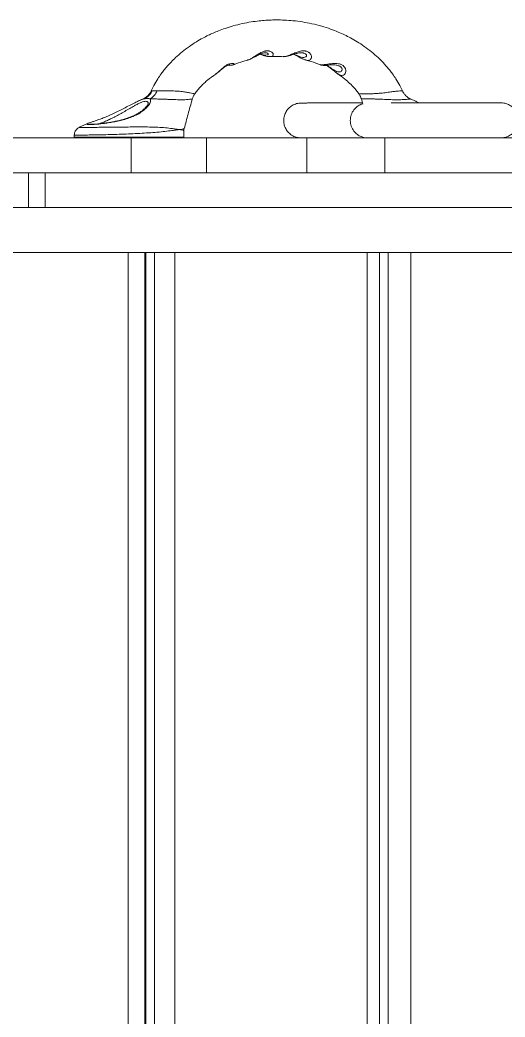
# Model space of a CAD drawing. Header units: millimetres. Extents: x -6304 to 6571, y -6082 to 4447.
# Drawn here: x 864 to 1156, y 1258 to 1858 of the extents above; entities that cross this region are included whole.
import ezdxf

# ---------------------------------------------------------------- set-up
doc = ezdxf.new("R2010")
doc.units = ezdxf.units.MM
doc.layers.add('DIKOM_ОБЪЕКТ', color=7, linetype='Continuous')

msp = doc.modelspace()

# ---------------------------------------------------------------- linework, layer by layer
at = {"layer": 'DIKOM_ОБЪЕКТ', "color": 7, "linetype": 'Continuous', "lineweight": 15}
for p, q in [((1022.329, 1836.026), (1022.402, 1836.018)), ((981.778, 1825.561), (982.004, 1825.712)), ((1055.349, 1825.546), (1055.137, 1825.696)), ((969.08, 1813.559), (969.082, 1813.555)), ((935.331, 1809.265), (934.964, 1809.102)), ((938.05, 1810.476), (935.355, 1809.275)), ((967.586, 1810.465), (967.583, 1810.463)), ((1069.433, 1810.621), (1070.344, 1807.297)), ((1102.094, 1809.13), (1099.048, 1810.487)), ((905.192, 1795.842), (899.678, 1793.387)), ((962.649, 1787.538), (962.649, 1791.383)), ((807.167, 1787.038), (930.867, 1787.038)), ((896.649, 1788.789), (896.649, 1787.538)), ((896.649, 1787.538), (962.649, 1787.538)), ((930.867, 1766.038), (930.867, 1787.038)), ((930.867, 1787.038), (976.217, 1787.038)), ((976.217, 1766.038), (976.217, 1787.038)), ((976.217, 1787.038), (1036.694, 1787.038)), ((1036.694, 1787.038), (1036.694, 1766.038)), ((1036.694, 1787.038), (1083.531, 1787.038)), ((1083.531, 1766.038), (1083.531, 1787.038)), ((1083.531, 1787.038), (1208.35, 1787.038)), ((807.167, 1766.038), (930.867, 1766.038)), ((869.017, 1766.038), (869.017, 1745.038)), ((879.17, 1766.038), (879.17, 1745.038)), ((1327.104, 1766.038), (879.17, 1766.038)), ((410.93, 1745.038), (1327.104, 1745.038)), ((1327.104, 1745.038), (879.17, 1745.038)), ((206.813, 1718.038), (1531.221, 1718.038)), ((929.017, -727.962), (929.017, 1718.038)), ((939.017, 1718.038), (939.017, -727.962)), ((939.32, 1718.038), (939.32, -727.962)), ((939.661, 1718.038), (939.661, -727.962)), ((944.837, -727.962), (944.837, 1718.038)), ((957.084, 1718.038), (957.084, -727.962)), ((1072.996, -727.962), (1072.996, 1718.038)), ((1080.407, -727.962), (1080.407, 1718.038)), ((1085.49, -727.962), (1085.49, 1718.038)), ((1099.15, 1718.038), (1099.15, -727.962)), ((939.017, 1645.038), (939.32, 1645.038)), ((939.017, 1624.038), (939.32, 1624.038))]:
    msp.add_line(p, q, dxfattribs=at)
at = {"layer": 'DIKOM_ОБЪЕКТ', "color": 7, "linetype": 'Continuous', "lineweight": 15, "flags": 128}
for points in [[(1153.189, 1808.131), (1152.648, 1808.131), (1151.75, 1808.13), (1150.505, 1808.129), (1148.924, 1808.127), (1147.021, 1808.125), (1144.813, 1808.123), (1142.32, 1808.121), (1139.565, 1808.118), (1136.573, 1808.115), (1133.37, 1808.112), (1129.987, 1808.109), (1126.453, 1808.105), (1122.801, 1808.102), (1119.063, 1808.098), (1115.274, 1808.094), (1111.467, 1808.091), (1107.678, 1808.087), (1103.94, 1808.083), (1100.288, 1808.08), (1096.754, 1808.076), (1093.371, 1808.073), (1090.168, 1808.07), (1087.387, 1808.067)], [(1153.189, 1808.131), (1153.37, 1808.132), (1153.187, 1808.132), (1152.638, 1808.131), (1151.729, 1808.13), (1150.468, 1808.129), (1148.867, 1808.128), (1146.94, 1808.126), (1144.705, 1808.124), (1142.183, 1808.121), (1139.396, 1808.119), (1136.371, 1808.116), (1133.134, 1808.113), (1129.717, 1808.109), (1126.149, 1808.106)]]:
    msp.add_lwpolyline(points, dxfattribs=at)
at = {"layer": 'DIKOM_ОБЪЕКТ', "color": 7, "linetype": 'Continuous', "lineweight": 15}
for centre, radius, start, end in [((934.683, 1819.457), 9.784, 293.80223, 335.274856), ((937.818, 1818.752), 9.335, 297.933043, 338.716172), ((897.149, 1787.538), 0.5, 180, 270), ((962.149, 1787.538), 0.5, 270, 0), ((1155.546, 1787.538), 0.5, 222.891903, 270)]:
    msp.add_arc(centre, radius, start, end, dxfattribs=at)
for points, knots in [([(1094.109, 1815.35), (1093.599, 1816.45), (1092.454, 1818.919), (1090.424, 1822.305), (1088.382, 1825.33), (1086.135, 1828.307), (1083.306, 1831.648), (1079.672, 1835.334), (1075.564, 1838.922), (1071.333, 1842.115), (1067.065, 1844.9), (1063.109, 1847.159), (1059.287, 1849.093), (1055.284, 1850.885), (1050.687, 1852.66), (1045.444, 1854.347), (1039.777, 1855.792), (1034.002, 1856.882), (1028.459, 1857.591), (1023.341, 1857.962), (1018.986, 1858.064), (1015.246, 1858.001), (1011.679, 1857.821), (1007.649, 1857.466), (1002.924, 1856.838), (997.702, 1855.861), (992.481, 1854.563), (987.729, 1853.093), (983.695, 1851.62), (980.291, 1850.203), (977.116, 1848.735), (973.768, 1847.022), (969.954, 1844.833), (965.761, 1842.092), (961.557, 1838.918), (957.894, 1835.719), (954.941, 1832.796), (952.621, 1830.246), (950.653, 1827.862), (948.743, 1825.33), (946.7, 1822.305), (944.669, 1818.916), (943.522, 1816.442), (943.01, 1815.339)], [0, 0, 0, 0, 0.0193077, 0.0433493, 0.0630976, 0.0779158, 0.1033277, 0.1335279, 0.1615455, 0.1918281, 0.2198806, 0.2449545, 0.2666568, 0.2904087, 0.3172714, 0.3481285, 0.3817005, 0.414402, 0.4458403, 0.4746044, 0.4997839, 0.5184145, 0.5369508, 0.5593011, 0.5858182, 0.6163095, 0.6476464, 0.675103, 0.6987294, 0.7186664, 0.735974, 0.756378, 0.7805865, 0.8081867, 0.8383813, 0.8663989, 0.8870986, 0.9055728, 0.9220183, 0.9368365, 0.9565851, 0.9806264, 1, 1, 1, 1]), ([(1005.216, 1836.062), (1005.888, 1836.51), (1007.208, 1837.39), (1009.354, 1838.629), (1011.006, 1839.212), (1012.415, 1839.475), (1013.449, 1839.452), (1014.821, 1839.123), (1015.497, 1838.699), (1016.197, 1838.01), (1016.563, 1837.274), (1016.37, 1836.509), (1015.748, 1836.117), (1015.302, 1835.899), (1014.893, 1835.96), (1014.855, 1835.965)], [0, 0, 0, 0, 0.1102198, 0.2166382, 0.2882942, 0.3176015, 0.3986202, 0.4302943, 0.5476135, 0.5554978, 0.6778835, 0.803836, 0.8961049, 0.9902484, 1, 1, 1, 1]), ([(1005.596, 1835.937), (1005.8, 1836.052), (1006.362, 1836.369), (1007.292, 1836.883), (1008.392, 1837.426), (1009.426, 1837.847), (1010.39, 1838.125), (1011.164, 1838.255), (1011.52, 1838.252), (1011.665, 1838.25)], [0, 0, 0, 0, 0.1079442, 0.298479, 0.4596683, 0.6133608, 0.7537816, 0.8998872, 1, 1, 1, 1]), ([(1008.303, 1837.366), (1008.737, 1837.223), (1009.725, 1836.897), (1011.187, 1836.429), (1012.686, 1836.082), (1013.895, 1835.912), (1014.595, 1835.952), (1014.819, 1835.965)], [0, 0, 0, 0, 0.1801334, 0.4091082, 0.6867187, 0.8999222, 1, 1, 1, 1]), ([(1008.462, 1837.44), (1008.505, 1837.429), (1009.283, 1837.226), (1010.527, 1836.94), (1012.114, 1836.801), (1013.129, 1837.032), (1013.505, 1837.454), (1013.33, 1837.87), (1012.764, 1838.125), (1012.222, 1838.244), (1011.867, 1838.24), (1011.664, 1838.238)], [0, 0, 0, 0, 0.0099139, 0.1767537, 0.38993, 0.5981376, 0.7299461, 0.8467675, 0.9262384, 0.9576784, 1, 1, 1, 1]), ([(1024.297, 1836.236), (1024.726, 1836.368), (1025.81, 1836.702), (1027.935, 1837.595), (1030.617, 1838.702), (1033.176, 1839.408), (1034.901, 1839.478), (1036.323, 1839.272), (1037.274, 1838.885), (1038.162, 1838.247), (1038.764, 1837.604), (1039.341, 1836.544), (1039.464, 1835.312), (1038.993, 1834.369), (1038.251, 1833.851), (1037.39, 1833.687), (1036.692, 1833.697), (1036.243, 1833.846), (1036.178, 1833.868)], [0, 0, 0, 0, 0.0664497, 0.1677772, 0.2644471, 0.3419733, 0.3961441, 0.4168415, 0.479171, 0.5010607, 0.5467214, 0.5943098, 0.6848215, 0.7790475, 0.8480768, 0.9185117, 0.9883608, 1, 1, 1, 1]), ([(1026.857, 1836.725), (1027.094, 1836.801), (1027.743, 1837.009), (1028.804, 1837.366), (1030.035, 1837.75), (1031.184, 1838.043), (1032.234, 1838.228), (1032.851, 1838.248), (1033.13, 1838.256)], [0, 0, 0, 0, 0.1334318, 0.3665366, 0.5603768, 0.7215505, 0.8744284, 1, 1, 1, 1]), ([(1028.818, 1837.365), (1028.888, 1837.335), (1029.362, 1837.134), (1030.241, 1836.655), (1031.46, 1835.979), (1032.791, 1835.223), (1034.27, 1834.501), (1035.392, 1834.022), (1036.048, 1833.895), (1036.116, 1833.881)], [0, 0, 0, 0, 0.0237554, 0.1611794, 0.3166793, 0.4974098, 0.7260267, 0.9714604, 1, 1, 1, 1]), ([(1028.939, 1837.404), (1029.371, 1837.218), (1029.857, 1837.01), (1030.981, 1836.493), (1032.007, 1836.037), (1033.493, 1835.55), (1034.864, 1835.365), (1035.994, 1835.64), (1036.54, 1836.226), (1036.536, 1836.874), (1036.11, 1837.4), (1035.532, 1837.791), (1034.978, 1838.02), (1034.112, 1838.222), (1033.542, 1838.241), (1033.127, 1838.255)], [0, 0, 0, 0, 0.0629921, 0.070708, 0.1910978, 0.267535, 0.4311855, 0.5920206, 0.6942062, 0.7839171, 0.8473707, 0.8690025, 0.925067, 0.9455182, 1, 1, 1, 1]), ([(984.576, 1827.834), (984.649, 1827.902), (985.282, 1828.489), (986.402, 1829.513), (987.751, 1830.486), (988.911, 1831.16), (989.761, 1831.514), (990.885, 1831.812), (991.537, 1831.857), (992.341, 1831.791), (992.86, 1831.574), (992.954, 1831.268), (992.607, 1831.183), (992.5, 1831.156)], [0, 0, 0, 0, 0.019612, 0.1682259, 0.2641235, 0.300535, 0.4076613, 0.4408994, 0.569383, 0.5962438, 0.7562538, 0.9248586, 1, 1, 1, 1]), ([(992.54, 1831.058), (993.144, 1831.314), (995.355, 1832.249), (998.201, 1833.165), (1000.442, 1833.689), (1001.012, 1833.822)], [0, 0, 0, 0, 0.2190418, 0.8014847, 1, 1, 1, 1]), ([(1000.996, 1833.891), (1001.106, 1833.911), (1001.593, 1834.003), (1002.794, 1834.555), (1004.127, 1835.347), (1005.075, 1835.969), (1005.216, 1836.062)], [0, 0, 0, 0, 0.0999244, 0.4417522, 0.9168254, 1, 1, 1, 1]), ([(1001.01, 1833.874), (1001.039, 1833.88), (1001.553, 1833.979), (1002.573, 1834.385), (1004.038, 1835.061), (1005.108, 1835.663), (1005.596, 1835.937)], [0, 0, 0, 0, 0.01808393, 0.32168747, 0.69063429, 1, 1, 1, 1]), ([(1014.855, 1835.926), (1016.032, 1835.981), (1018.522, 1836.097), (1021.012, 1835.978), (1022.324, 1835.915)], [0, 0, 0, 0, 0.47292221, 1, 1, 1, 1]), ([(1022.402, 1836.018), (1022.56, 1835.989), (1023.037, 1835.902), (1023.793, 1836.102), (1024.297, 1836.236)], [0, 0, 0, 0, 0.3323577, 1, 1, 1, 1]), ([(1022.41, 1835.943), (1022.777, 1835.945), (1023.627, 1835.948), (1024.991, 1836.194), (1026.085, 1836.485), (1026.767, 1836.697), (1026.857, 1836.725)], [0, 0, 0, 0, 0.2409975, 0.5571217, 0.9412354, 1, 1, 1, 1]), ([(1036.168, 1833.835), (1038.165, 1833.309), (1041.021, 1832.556), (1043.758, 1831.383), (1044.581, 1831.03)], [0, 0, 0, 0, 0.699338, 1, 1, 1, 1]), ([(1047.553, 1831.147), (1048.175, 1831.239), (1049.434, 1831.425), (1051.853, 1831.785), (1054.293, 1831.9), (1055.997, 1831.649), (1057.319, 1831.243), (1058.148, 1830.804), (1059.106, 1830.004), (1059.598, 1829.341), (1060.103, 1828.193), (1060.227, 1826.91), (1059.718, 1825.581), (1058.82, 1824.809), (1057.535, 1824.564), (1056.431, 1824.749), (1055.533, 1825.411), (1055.349, 1825.546)], [0, 0, 0, 0, 0.088465, 0.1790996, 0.2625518, 0.3164357, 0.3335951, 0.3913688, 0.405512, 0.4662422, 0.4856876, 0.5706933, 0.6582727, 0.7571957, 0.8387999, 0.9671299, 1, 1, 1, 1]), ([(969.19, 1813.479), (969.743, 1814.274), (970.899, 1815.935), (972.852, 1818.06), (974.828, 1820.03), (977.704, 1822.618), (980.142, 1824.276), (981.861, 1825.444)], [0, 0, 0, 0, 0.1605453, 0.3352251, 0.4878583, 0.6391276, 1, 1, 1, 1]), ([(982.004, 1825.712), (982.256, 1825.869), (982.996, 1826.328), (983.947, 1827.235), (984.576, 1827.834)], [0, 0, 0, 0, 0.3399999, 1, 1, 1, 1]), ([(982.032, 1825.676), (982.37, 1825.911), (982.907, 1826.284), (983.799, 1827.014), (984.675, 1827.757), (985.713, 1828.63), (986.701, 1829.397), (987.655, 1830.032), (988.514, 1830.502), (989.274, 1830.816), (989.778, 1830.96), (990.099, 1831.012), (990.09, 1831.01), (990.086, 1831.009)], [0, 0, 0, 0, 0.11968733, 0.19042034, 0.31602696, 0.42108404, 0.52072385, 0.6081673, 0.6928048, 0.7783696, 0.86519815, 0.94009327, 1, 1, 1, 1]), ([(989.068, 1830.718), (989.563, 1830.696), (990.325, 1830.661), (991.373, 1830.785), (992.039, 1830.919), (992.404, 1831.071), (992.502, 1831.112)], [0, 0, 0, 0, 0.4865833, 0.7486935, 0.93228, 1, 1, 1, 1]), ([(989.369, 1830.829), (989.621, 1830.848), (990.083, 1830.883), (990.33, 1831.001), (990.115, 1830.994), (990.052, 1830.992)], [0, 0, 0, 0, 0.4563333, 0.8379637, 1, 1, 1, 1]), ([(1044.613, 1831.113), (1044.735, 1831.065), (1045.09, 1830.924), (1045.652, 1830.806), (1046.154, 1830.734), (1046.454, 1830.713), (1046.55, 1830.707)], [0, 0, 0, 0, 0.1612893, 0.4711072, 0.8308956, 1, 1, 1, 1]), ([(1044.629, 1831.151), (1044.79, 1831.092), (1045.231, 1830.929), (1046.421, 1831.003), (1047.397, 1831.127), (1047.553, 1831.147)], [0, 0, 0, 0, 0.3247572, 0.8918454, 1, 1, 1, 1]), ([(1046.55, 1830.707), (1046.772, 1830.699), (1047.403, 1830.676), (1048.428, 1830.728), (1049.726, 1830.848), (1051.037, 1830.953), (1051.951, 1831.021), (1052.463, 1831.006), (1052.542, 1831.004)], [0, 0, 0, 0, 0.129638, 0.3675279, 0.6190747, 0.8120369, 0.9707114, 1, 1, 1, 1]), ([(1048.042, 1830.722), (1048.179, 1830.67), (1048.533, 1830.537), (1049.271, 1830.149), (1050.191, 1829.562), (1051.175, 1828.82), (1052.199, 1827.971), (1053.297, 1827.04), (1054.258, 1826.228), (1054.901, 1825.817), (1055.123, 1825.674)], [0, 0, 0, 0, 0.06761077, 0.174203, 0.28889118, 0.41333213, 0.54896698, 0.70679834, 0.89840272, 1, 1, 1, 1]), ([(1048.184, 1830.727), (1048.391, 1830.649), (1048.698, 1830.533), (1049.388, 1830.189), (1049.934, 1829.871), (1050.731, 1829.358), (1051.246, 1828.998), (1052.204, 1828.326), (1053.3, 1827.578), (1054.693, 1826.9), (1055.861, 1826.682), (1056.859, 1826.831), (1057.552, 1827.234), (1057.942, 1827.943), (1057.852, 1828.783), (1057.391, 1829.451), (1056.842, 1829.95), (1056.329, 1830.269), (1055.552, 1830.604), (1054.943, 1830.776), (1053.885, 1830.967), (1053.096, 1831.025), (1052.59, 1831.008), (1052.542, 1831.006)], [0, 0, 0, 0, 0.032436, 0.0478132, 0.0910323, 0.1003574, 0.1500239, 0.1591464, 0.240581, 0.3340028, 0.4537969, 0.530311, 0.6203576, 0.6951151, 0.7621319, 0.8053327, 0.8223659, 0.8625647, 0.8761722, 0.9170025, 0.9291569, 0.9933875, 1, 1, 1, 1]), ([(1055.301, 1825.472), (1055.644, 1825.259), (1057.405, 1824.164), (1060.073, 1822.043), (1063.365, 1819.033), (1065.958, 1816.307), (1067.386, 1814.265), (1067.944, 1813.466)], [0, 0, 0, 0, 0.0704111, 0.3618317, 0.5870978, 0.8385844, 1, 1, 1, 1]), ([(942.952, 1815.364), (942.923, 1815.288), (942.704, 1814.713), (942.078, 1813.771), (941.125, 1812.6), (940.062, 1811.663), (939.026, 1810.956), (938.346, 1810.635), (938.047, 1810.494)], [0, 0, 0, 0, 0.0339275, 0.2570559, 0.4680739, 0.6672498, 0.8536349, 1, 1, 1, 1]), ([(942.974, 1815.356), (942.971, 1815.356), (942.872, 1815.362), (943.226, 1815.363), (943.57, 1815.365)], [0, 0, 0, 0, 0.0283173, 1, 1, 1, 1]), ([(943.57, 1815.365), (943.903, 1815.342), (944.579, 1815.295), (945.864, 1815.34), (946.516, 1815.364)], [0, 0, 0, 0, 0.49244316, 1, 1, 1, 1]), ([(946.516, 1815.364), (947.333, 1815.361), (948.638, 1815.358), (950.933, 1815.35), (952.796, 1815.338), (954.642, 1815.316), (956.41, 1815.276), (958.79, 1815.177), (961.549, 1814.942), (964.315, 1814.508), (966.526, 1814.084), (967.935, 1813.825), (968.725, 1813.679), (969.114, 1813.598), (969.091, 1813.571), (969.08, 1813.559)], [0, 0, 0, 0, 0.1213913, 0.1939783, 0.2664989, 0.3169443, 0.3730167, 0.4290321, 0.5283695, 0.6128655, 0.6996599, 0.8043575, 0.8727739, 0.9412369, 1, 1, 1, 1]), ([(967.668, 1810.434), (967.826, 1810.935), (968.152, 1811.966), (968.7, 1812.999), (969.088, 1813.468), (969.13, 1813.519)], [0, 0, 0, 0, 0.45764832, 0.94094954, 1, 1, 1, 1]), ([(1067.997, 1813.515), (1068.052, 1813.448), (1068.447, 1812.97), (1068.988, 1811.95), (1069.301, 1810.951), (1069.45, 1810.472)], [0, 0, 0, 0, 0.0780189, 0.5580285, 1, 1, 1, 1]), ([(1068.027, 1813.53), (1068.074, 1813.518), (1068.192, 1813.489), (1069.088, 1813.495), (1070.635, 1813.498), (1072.653, 1813.519), (1075.096, 1813.578), (1077.642, 1813.686), (1080.427, 1813.859), (1083.681, 1814.181), (1087.022, 1814.672), (1089.738, 1815.053), (1091.914, 1815.26), (1093.261, 1815.322), (1093.929, 1815.344), (1094.182, 1815.351), (1094.131, 1815.353), (1094.118, 1815.354)], [0, 0, 0, 0, 0.0600675, 0.1531992, 0.2197491, 0.3015669, 0.386489, 0.4460286, 0.5071214, 0.5922993, 0.6673262, 0.7317619, 0.79843, 0.8782813, 0.929706, 0.9823164, 1, 1, 1, 1]), ([(1099.055, 1810.499), (1098.722, 1810.659), (1097.962, 1811.023), (1096.819, 1811.84), (1095.699, 1812.922), (1094.778, 1814.114), (1094.356, 1814.993), (1094.17, 1815.381)], [0, 0, 0, 0, 0.16375818, 0.37283832, 0.59287268, 0.8200877, 1, 1, 1, 1]), ([(942.19, 1810.505), (942.237, 1810.458), (942.44, 1810.258), (942.615, 1809.765), (942.529, 1808.897), (942.091, 1807.799), (941.24, 1806.446), (939.908, 1804.899), (937.981, 1803.214), (935.466, 1801.546), (933.353, 1800.495), (931.144, 1799.547), (928.846, 1798.69), (925.375, 1797.693), (921.887, 1796.901), (918.618, 1796.303), (915.498, 1795.839), (912.683, 1795.498), (910.162, 1795.255), (908.051, 1795.106), (906.358, 1795.041), (905.155, 1795.057), (904.472, 1795.158), (904.271, 1795.314), (904.527, 1795.481), (904.631, 1795.549)], [0, 0, 0, 0, 0.0113736, 0.0490575, 0.0875542, 0.1297482, 0.1727656, 0.2231847, 0.2748419, 0.3297946, 0.3866863, 0.3896919, 0.4423885, 0.4970471, 0.5452574, 0.5949852, 0.6414679, 0.689299, 0.7352415, 0.7824791, 0.8282224, 0.8752408, 0.9208847, 0.9677948, 1, 1, 1, 1]), ([(904.631, 1795.549), (904.661, 1795.575), (904.794, 1795.69), (905.549, 1795.993), (906.884, 1796.477), (908.687, 1797.091), (910.882, 1797.85), (913.387, 1798.763), (916.161, 1799.853), (918.373, 1800.803), (920.714, 1801.866), (923.189, 1803.054), (926.519, 1804.772), (929.853, 1806.554), (932.832, 1808.106), (935.395, 1809.317), (937.255, 1810.078), (938.256, 1810.389), (938.632, 1810.505)], [0, 0, 0, 0, 0.0194959, 0.087856, 0.1542941, 0.2225833, 0.2891902, 0.3576578, 0.4254723, 0.4951722, 0.5137936, 0.5890745, 0.6665381, 0.7481144, 0.8322061, 0.8957227, 0.9608224, 1, 1, 1, 1]), ([(941.146, 1807.83), (941.145, 1807.811), (941.142, 1807.771), (941.008, 1807.376), (940.687, 1806.782), (940.131, 1805.983), (939.295, 1805.018), (938.161, 1803.94), (936.748, 1802.827), (935.08, 1801.746), (933.36, 1800.813), (931.839, 1800.108), (930.271, 1799.462), (928.451, 1798.805), (926.182, 1798.107), (923.844, 1797.5), (921.487, 1796.978), (919.154, 1796.533), (916.885, 1796.163), (914.72, 1795.859), (912.7, 1795.617), (910.867, 1795.434), (909.253, 1795.304), (907.9, 1795.227), (906.883, 1795.2), (906.231, 1795.208), (905.899, 1795.238), (905.889, 1795.241), (905.885, 1795.241)], [0, 0, 0, 0, 0.0265661, 0.0573725, 0.0908896, 0.1291102, 0.171122, 0.2161258, 0.2621532, 0.3082412, 0.353209, 0.3865522, 0.4089001, 0.4514312, 0.4945052, 0.5372395, 0.5797642, 0.6226239, 0.6652272, 0.7078541, 0.7507785, 0.7932976, 0.8359251, 0.8781623, 0.9197074, 0.9548143, 0.9841043, 1, 1, 1, 1]), ([(941.136, 1807.818), (941.14, 1807.843), (941.188, 1808.144), (941.009, 1808.552), (940.543, 1808.96), (939.703, 1809.093), (938.489, 1808.903), (937.415, 1808.548), (936.231, 1808.078), (934.936, 1807.488), (932.668, 1806.292), (930.014, 1804.756), (927.062, 1803.006), (924.084, 1801.304), (921.875, 1800.117), (919.783, 1799.055), (917.807, 1798.104), (915.341, 1797.008), (913.241, 1796.142), (912.124, 1795.705), (911.645, 1795.518)], [0, 0, 0, 0, 0.0049104, 0.0582303, 0.1120075, 0.1657618, 0.2255237, 0.2853287, 0.2893021, 0.3512309, 0.4132342, 0.4949356, 0.5767173, 0.6531232, 0.7294968, 0.7480923, 0.816326, 0.8845268, 0.9505895, 1, 1, 1, 1]), ([(938.632, 1810.505), (938.435, 1810.5), (938.099, 1810.49), (938.07, 1810.468), (938.057, 1810.459)], [0, 0, 0, 0, 0.5838122, 1, 1, 1, 1]), ([(942.19, 1810.505), (941.802, 1810.649), (940.936, 1810.97), (939.45, 1810.67), (938.632, 1810.505)], [0, 0, 0, 0, 0.4488797, 1, 1, 1, 1]), ([(967.583, 1810.463), (967.591, 1810.456), (967.614, 1810.434), (966.874, 1810.343), (965.374, 1810.177), (963.236, 1810.013), (960.95, 1809.959), (958.714, 1810.006), (956.813, 1810.072), (954.87, 1810.156), (953.377, 1810.217), (951.574, 1810.288), (949.482, 1810.361), (947.218, 1810.421), (944.63, 1810.476), (943.202, 1810.493), (942.19, 1810.505)], [0, 0, 0, 0, 0.0499564, 0.1520816, 0.2529518, 0.3421684, 0.4315125, 0.482859, 0.5361836, 0.5854266, 0.636225, 0.6549227, 0.7324493, 0.813156, 0.8676671, 1, 1, 1, 1]), ([(962.816, 1792.659), (963.598, 1795.543), (965.194, 1801.429), (966.818, 1807.388), (967.646, 1810.427)], [0, 0, 0, 0, 0.4900489, 1, 1, 1, 1]), ([(1033.293, 1808.025), (1032.331, 1807.952), (1030.449, 1807.808), (1027.85, 1806.654), (1025.918, 1805.154), (1024.676, 1803.678), (1023.873, 1802.358), (1023.098, 1800.608), (1022.592, 1798.211), (1022.766, 1795.815), (1023.276, 1793.959), (1023.983, 1792.318), (1025.305, 1790.382), (1027.457, 1788.518), (1030.034, 1787.262), (1031.796, 1787.105), (1032.553, 1787.038)], [0, 0, 0, 0, 0.09466568, 0.18525016, 0.26286035, 0.31944799, 0.35934419, 0.40117704, 0.49118403, 0.57631721, 0.61435171, 0.66383634, 0.73657, 0.82669157, 0.92551851, 1, 1, 1, 1]), ([(1070.136, 1808.055), (1069.636, 1808.055), (1068.498, 1808.054), (1066.811, 1808.052), (1065.082, 1808.051), (1063.447, 1808.049), (1060.3, 1808.046), (1056.2, 1808.043), (1051.43, 1808.039), (1048.3, 1808.036), (1046.191, 1808.034), (1044.894, 1808.033), (1043.558, 1808.032), (1042.202, 1808.031), (1040.847, 1808.03), (1039.52, 1808.029), (1038.247, 1808.028), (1037.06, 1808.027), (1035.994, 1808.026), (1035.077, 1808.026), (1034.327, 1808.025), (1033.767, 1808.025), (1033.393, 1808.025), (1033.332, 1808.025), (1033.3, 1808.025)], [0, 0, 0, 0, 0.02255321, 0.05139165, 0.07783281, 0.10362323, 0.12941261, 0.23071482, 0.31274973, 0.39478966, 0.42204322, 0.45179793, 0.48405308, 0.51880818, 0.55606325, 0.5958195, 0.63807879, 0.68284447, 0.73012152, 0.77991493, 0.83127371, 0.88507024, 0.94131056, 1, 1, 1, 1]), ([(1070.279, 1807.531), (1069.944, 1807.441), (1068.762, 1807.126), (1066.838, 1805.938), (1064.698, 1803.841), (1063.153, 1800.912), (1062.584, 1797.488), (1063.166, 1794.062), (1064.725, 1791.15), (1066.863, 1789.026), (1069.17, 1787.742), (1071.075, 1787.13), (1072.176, 1787.06), (1072.526, 1787.038)], [0, 0, 0, 0, 0.0356784, 0.125955, 0.2287474, 0.3419445, 0.4611456, 0.5803457, 0.6935429, 0.7963348, 0.8864526, 0.9639409, 1, 1, 1, 1]), ([(1099.035, 1810.458), (1099.058, 1810.449), (1099.111, 1810.429), (1098.669, 1810.372), (1097.857, 1810.295), (1096.698, 1810.204), (1095.058, 1810.094), (1092.545, 1809.977), (1089.042, 1809.968), (1085.205, 1810.126), (1081.749, 1810.3), (1078.906, 1810.403), (1076.463, 1810.464), (1074.099, 1810.495), (1072.183, 1810.502), (1070.653, 1810.507), (1069.775, 1810.51), (1069.392, 1810.51), (1069.484, 1810.49), (1069.49, 1810.489)], [0, 0, 0, 0, 0.040389, 0.095941, 0.153138, 0.1948597, 0.2379258, 0.3074441, 0.3752616, 0.4532334, 0.5361476, 0.5902089, 0.6455037, 0.7170235, 0.7909558, 0.8483446, 0.9289221, 0.9948347, 1, 1, 1, 1]), ([(1104.178, 1808.116), (1103.585, 1808.421), (1102.852, 1808.799), (1102.212, 1809.069), (1102.09, 1809.121)], [0, 0, 0, 0, 0.80841936, 1, 1, 1, 1]), ([(1119.75, 1808.126), (1119.475, 1808.126), (1118.926, 1808.126), (1116.913, 1808.125), (1114.257, 1808.123), (1111.041, 1808.121), (1107.471, 1808.118), (1104.971, 1808.116), (1103.72, 1808.115)], [0, 0, 0, 0, 0.1664388, 0.3329697, 0.4996065, 0.6663415, 0.8331509, 1, 1, 1, 1]), ([(1109.666, 1808.09), (1108.052, 1808.089), (1106.24, 1808.087), (1104.436, 1808.086), (1104.239, 1808.085)], [0, 0, 0, 0, 0.89068508, 1, 1, 1, 1]), ([(1126.147, 1808.106), (1125.171, 1808.105), (1123.219, 1808.103), (1120.489, 1808.1), (1117.957, 1808.098), (1115.674, 1808.096), (1113.668, 1808.094), (1111.978, 1808.092), (1110.595, 1808.091), (1109.976, 1808.091), (1109.666, 1808.09)], [0, 0, 0, 0, 0.12496044, 0.25008511, 0.37513534, 0.50012903, 0.62509792, 0.75005939, 0.87508175, 1, 1, 1, 1]), ([(1153.391, 1787.038), (1154.031, 1787.073), (1155.423, 1787.148), (1157.611, 1787.818), (1159.915, 1789.119), (1162.049, 1791.243), (1163.602, 1794.159), (1164.177, 1797.585), (1163.602, 1801.011), (1162.049, 1803.928), (1159.914, 1806.05), (1157.607, 1807.36), (1155.416, 1808.006), (1154.017, 1808.132), (1153.374, 1808.132), (1153.37, 1808.132)], [0, 0, 0, 0, 0.0579054, 0.125993, 0.205172, 0.2954921, 0.3949556, 0.4996937, 0.6044336, 0.7038937, 0.7942176, 0.8735369, 0.9417245, 0.9996904, 1, 1, 1, 1]), ([(899.687, 1793.384), (899.636, 1793.364), (899.374, 1793.262), (898.811, 1792.932), (898.099, 1792.354), (897.433, 1791.549), (896.932, 1790.55), (896.661, 1789.596), (896.679, 1788.997), (896.686, 1788.789)], [0, 0, 0, 0, 0.033788, 0.172665, 0.3319591, 0.5075741, 0.6976263, 0.8955616, 1, 1, 1, 1]), ([(959.619, 1792.038), (959.613, 1792.038), (959.595, 1792.038), (959.535, 1792.022), (959.34, 1791.999), (958.943, 1791.931), (957.708, 1791.752), (955.326, 1791.414), (951.317, 1790.922), (946.609, 1790.448), (941.45, 1790.042), (936.117, 1789.713), (930.55, 1789.443), (925.005, 1789.228), (919.54, 1789.056), (914.409, 1788.924), (909.665, 1788.824), (905.526, 1788.756), (902.039, 1788.714), (899.451, 1788.701), (897.679, 1788.712), (896.722, 1788.738), (896.752, 1788.775), (896.764, 1788.789)], [0, 0, 0, 0, 0.0005176, 0.0014283, 0.0047984, 0.0158154, 0.0315752, 0.0920254, 0.1572762, 0.2246562, 0.2859076, 0.348922, 0.4101635, 0.4731765, 0.5344132, 0.597423, 0.6586571, 0.7216641, 0.7829001, 0.8459125, 0.9003423, 0.9615936, 1, 1, 1, 1]), ([(899.686, 1793.369), (899.689, 1793.36), (899.698, 1793.34), (900.641, 1793.324), (902.265, 1793.318), (904.582, 1793.325), (907.666, 1793.346), (911.367, 1793.379), (915.58, 1793.423), (920.208, 1793.476), (925.147, 1793.532), (930.27, 1793.586), (935.497, 1793.617), (940.676, 1793.6), (945.754, 1793.488), (950.504, 1793.204), (954.296, 1792.82), (956.748, 1792.485), (958.093, 1792.283), (958.712, 1792.186), (959.058, 1792.13), (959.247, 1792.101), (959.448, 1792.064), (959.556, 1792.056), (959.613, 1792.04), (959.619, 1792.038)], [0, 0, 0, 0, 0.0508985, 0.1099011, 0.1615003, 0.2204148, 0.2793309, 0.3384836, 0.3976397, 0.4573136, 0.5169944, 0.5776058, 0.6382275, 0.7005964, 0.7629504, 0.8281062, 0.8932029, 0.9384987, 0.9647907, 0.9804674, 0.983188, 0.9909894, 0.9952546, 0.9994309, 1, 1, 1, 1]), ([(959.619, 1792.038), (959.626, 1792.038), (960.37, 1792.064), (961.609, 1792.374), (962.694, 1792.549), (962.725, 1792.64), (962.739, 1792.679)], [0, 0, 0, 0, 0.00330845, 0.3598485, 0.72503245, 1, 1, 1, 1]), ([(962.543, 1791.383), (962.548, 1791.412), (962.562, 1791.485), (961.576, 1791.866), (960.371, 1791.845), (959.627, 1792.036), (959.619, 1792.038)], [0, 0, 0, 0, 0.24886375, 0.62264233, 0.99637141, 1, 1, 1, 1]), ([(962.649, 1791.368), (962.654, 1791.773), (962.659, 1792.208), (962.813, 1792.605), (962.823, 1792.632)], [0, 0, 0, 0, 0.9328768, 1, 1, 1, 1])]:
    msp.add_open_spline(points, degree=3, knots=knots, dxfattribs=at)

doc.saveas('drawing.dxf')
